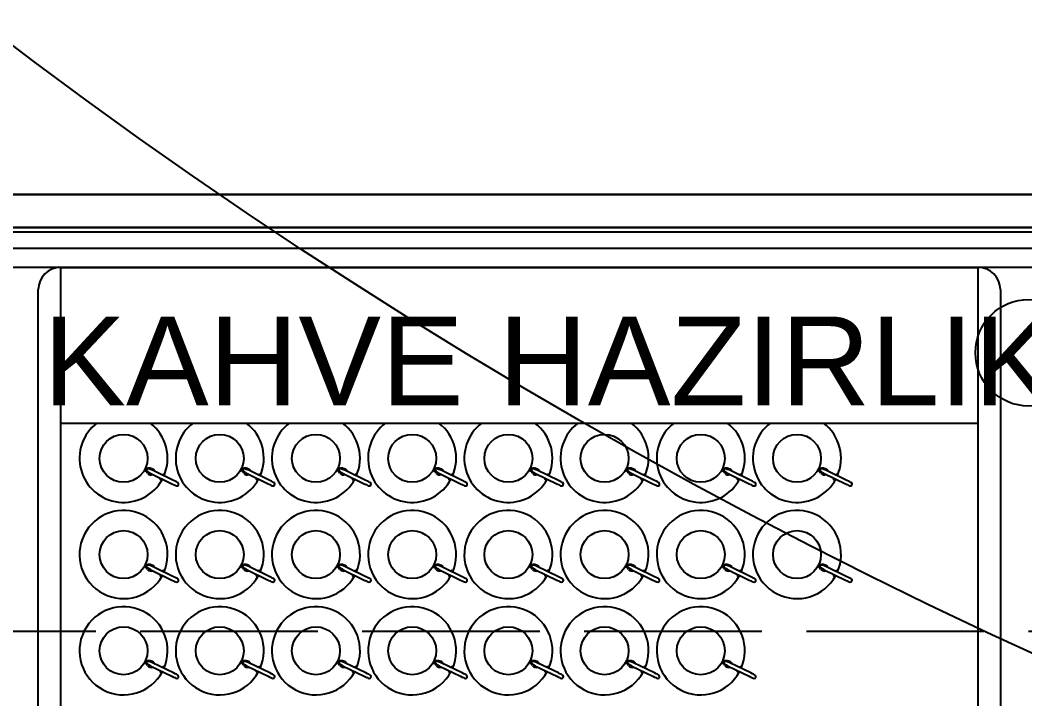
# Model space of a CAD drawing. Header units: millimetres. Extents: x 11848 to 21447, y 11375 to 20030.
# Drawn here: x 15838.6 to 15906.4, y 18329.4 to 18375.2 of the extents above; entities that cross this region are included whole.
import ezdxf

# ---------------------------------------------------------------- set-up
doc = ezdxf.new("R2010")
doc.units = ezdxf.units.MM
doc.linetypes.add('ACAD_ISO02W100', pattern=[15, 12, -3])
doc.layers.add('CZM DUVAR', color=32, linetype='Continuous', lineweight=30)
for name, color, linetype in [('CZM YAZI', 40, 'Continuous'), ('endustriyel', 251, 'Continuous'), ('YAZI', 4, 'Continuous')]:
    doc.layers.add(name, color=color, linetype=linetype)
doc.styles.get("Standard").update_dxf_attribs({"font": 'arial.ttf'})

# ---------------------------------------------------------------- blocks, each defined once
blk = doc.blocks.new('Pianta Macchina Da Caffè')
at = {"color": 5}
for p, q in [((-31, 0), (31, 0)), ((-31, 0), (-31, -10.522)), ((31, -10.473), (31, 0)), ((-32.5, -10), (-32.5, -1.5)), ((32.5, -1.5), (32.5, -10)), ((-32.5, -37.715), (-32.5, -10)), ((32.5, -10), (32.5, -37.715)), ((-31, -10.522), (31, -10.522)), ((-31, -10.522), (-31, -37.721)), ((31, -37.721), (31, -10.473)), ((-24.785, -13.71), (-24.934, -13.648)), ((-24.897, -13.93), (-23.472, -14.619)), ((-23.363, -14.394), (-24.783, -13.707)), ((-18.285, -13.71), (-18.434, -13.648)), ((-18.397, -13.93), (-16.972, -14.619)), ((-16.863, -14.394), (-18.283, -13.707)), ((-11.785, -13.71), (-11.934, -13.648)), ((-11.897, -13.93), (-10.472, -14.619)), ((-10.363, -14.394), (-11.783, -13.707)), ((-5.285, -13.71), (-5.434, -13.648)), ((-5.397, -13.93), (-3.972, -14.619)), ((-3.863, -14.394), (-5.283, -13.707)), ((1.215, -13.71), (1.066, -13.648)), ((1.103, -13.93), (2.528, -14.619)), ((2.637, -14.394), (1.217, -13.707)), ((7.715, -13.71), (7.566, -13.648)), ((7.603, -13.93), (9.028, -14.619)), ((9.137, -14.394), (7.717, -13.707)), ((14.215, -13.71), (14.066, -13.648)), ((14.103, -13.93), (15.528, -14.619)), ((15.637, -14.394), (14.217, -13.707)), ((20.715, -13.71), (20.566, -13.648)), ((20.603, -13.93), (22.028, -14.619)), ((22.137, -14.394), (20.717, -13.707)), ((-24.785, -20.21), (-24.934, -20.148)), ((-23.363, -20.894), (-24.783, -20.207)), ((-18.285, -20.21), (-18.434, -20.148)), ((-16.863, -20.894), (-18.283, -20.207)), ((-11.785, -20.21), (-11.934, -20.148)), ((-10.363, -20.894), (-11.783, -20.207)), ((-5.285, -20.21), (-5.434, -20.148)), ((-3.863, -20.894), (-5.283, -20.207)), ((1.215, -20.21), (1.066, -20.148)), ((2.637, -20.894), (1.217, -20.207)), ((7.715, -20.21), (7.566, -20.148)), ((9.137, -20.894), (7.717, -20.207)), ((14.215, -20.21), (14.066, -20.148)), ((15.637, -20.894), (14.217, -20.207)), ((20.715, -20.21), (20.566, -20.148)), ((22.137, -20.894), (20.717, -20.207)), ((-24.897, -20.43), (-23.472, -21.119)), ((-18.397, -20.43), (-16.972, -21.119)), ((-11.897, -20.43), (-10.472, -21.119)), ((-5.397, -20.43), (-3.972, -21.119)), ((1.103, -20.43), (2.528, -21.119)), ((7.603, -20.43), (9.028, -21.119)), ((14.103, -20.43), (15.528, -21.119)), ((20.603, -20.43), (22.028, -21.119)), ((-24.785, -26.71), (-24.934, -26.648)), ((-24.897, -26.93), (-23.472, -27.619)), ((-23.363, -27.394), (-24.783, -26.707)), ((-18.285, -26.71), (-18.434, -26.648)), ((-18.397, -26.93), (-16.972, -27.619)), ((-16.863, -27.394), (-18.283, -26.707)), ((-11.785, -26.71), (-11.934, -26.648)), ((-11.897, -26.93), (-10.472, -27.619)), ((-10.363, -27.394), (-11.783, -26.707)), ((-5.285, -26.71), (-5.434, -26.648)), ((-5.397, -26.93), (-3.972, -27.619)), ((-3.863, -27.394), (-5.283, -26.707)), ((1.215, -26.71), (1.066, -26.648)), ((1.103, -26.93), (2.528, -27.619)), ((2.637, -27.394), (1.217, -26.707)), ((7.715, -26.71), (7.566, -26.648)), ((7.603, -26.93), (9.028, -27.619)), ((9.137, -27.394), (7.717, -26.707)), ((14.215, -26.71), (14.066, -26.648)), ((14.103, -26.93), (15.528, -27.619)), ((15.637, -27.394), (14.217, -26.707))]:
    blk.add_line(p, q, dxfattribs=at)
at = {"color": 5, "flags": 128}
for points in [[(-25.119, -13.899), (-25.204, -13.786), (-25.224, -13.722), (-25.225, -13.683), (-25.219, -13.658), (-25.209, -13.633), (-25.191, -13.608), (-25.167, -13.586), (-25.129, -13.565), (-25.067, -13.548), (-24.963, -13.548), (-24.95, -13.55)], [(-24.95, -13.55), (-24.784, -13.608), (-24.696, -13.685), (-24.655, -13.762), (-24.654, -13.77)], [(-18.619, -13.899), (-18.704, -13.786), (-18.724, -13.722), (-18.725, -13.683), (-18.719, -13.658), (-18.709, -13.633), (-18.691, -13.608), (-18.667, -13.586), (-18.629, -13.565), (-18.567, -13.548), (-18.463, -13.548), (-18.45, -13.55)], [(-18.45, -13.55), (-18.284, -13.608), (-18.196, -13.685), (-18.155, -13.762), (-18.154, -13.77)], [(-12.119, -13.899), (-12.204, -13.786), (-12.224, -13.722), (-12.225, -13.683), (-12.219, -13.658), (-12.209, -13.633), (-12.191, -13.608), (-12.167, -13.586), (-12.129, -13.565), (-12.067, -13.548), (-11.963, -13.548), (-11.95, -13.55)], [(-11.95, -13.55), (-11.784, -13.608), (-11.696, -13.685), (-11.655, -13.762), (-11.654, -13.77)], [(-5.619, -13.899), (-5.704, -13.786), (-5.724, -13.722), (-5.725, -13.683), (-5.719, -13.658), (-5.709, -13.633), (-5.691, -13.608), (-5.667, -13.586), (-5.629, -13.565), (-5.567, -13.548), (-5.463, -13.548), (-5.45, -13.55)], [(-5.45, -13.55), (-5.284, -13.608), (-5.196, -13.685), (-5.155, -13.762), (-5.154, -13.77)], [(0.881, -13.899), (0.796, -13.786), (0.776, -13.722), (0.775, -13.683), (0.781, -13.658), (0.791, -13.633), (0.809, -13.608), (0.833, -13.586), (0.871, -13.565), (0.933, -13.548), (1.037, -13.548), (1.05, -13.55)], [(1.05, -13.55), (1.216, -13.608), (1.304, -13.685), (1.345, -13.762), (1.346, -13.77)], [(7.381, -13.899), (7.296, -13.786), (7.276, -13.722), (7.275, -13.683), (7.281, -13.658), (7.291, -13.633), (7.309, -13.608), (7.333, -13.586), (7.371, -13.565), (7.433, -13.548), (7.537, -13.548), (7.55, -13.55)], [(7.55, -13.55), (7.716, -13.608), (7.804, -13.685), (7.845, -13.762), (7.846, -13.77)], [(13.881, -13.899), (13.796, -13.786), (13.776, -13.722), (13.775, -13.683), (13.781, -13.658), (13.791, -13.633), (13.809, -13.608), (13.833, -13.586), (13.871, -13.565), (13.933, -13.548), (14.037, -13.548), (14.05, -13.55)], [(14.05, -13.55), (14.216, -13.608), (14.304, -13.685), (14.345, -13.762), (14.346, -13.77)], [(20.381, -13.899), (20.296, -13.786), (20.276, -13.722), (20.275, -13.683), (20.281, -13.658), (20.291, -13.633), (20.309, -13.608), (20.333, -13.586), (20.371, -13.565), (20.433, -13.548), (20.537, -13.548), (20.55, -13.55)], [(20.55, -13.55), (20.716, -13.608), (20.804, -13.685), (20.845, -13.762), (20.846, -13.77)], [(-24.934, -13.648), (-24.949, -13.644), (-25.059, -13.619), (-25.121, -13.616), (-25.156, -13.622), (-25.177, -13.632), (-25.185, -13.638), (-25.19, -13.645), (-25.194, -13.653), (-25.195, -13.66), (-25.195, -13.676), (-25.185, -13.704), (-25.15, -13.753), (-25.109, -13.792), (-25.032, -13.851)], [(-25.032, -13.851), (-25.031, -13.851), (-25.031, -13.85)], [(-25.031, -13.85), (-24.927, -13.915), (-24.895, -13.927)], [(-24.934, -13.648), (-24.934, -13.648), (-24.934, -13.648)], [(-24.249, -14.305), (-24.247, -14.284), (-24.238, -14.248)], [(-24.129, -14.023), (-24.102, -13.99), (-24.092, -13.979)], [(-24.092, -13.979), (-24.066, -13.961), (-24.039, -13.968), (-24.035, -14.004), (-24.04, -14.042)], [(-24.043, -14.031), (-24.043, -14.032)], [(-23.999, -14.084), (-24.013, -14.078), (-24.037, -14.051), (-24.04, -14.042)], [(-18.434, -13.648), (-18.449, -13.644), (-18.559, -13.619), (-18.621, -13.616), (-18.656, -13.622), (-18.677, -13.632), (-18.685, -13.638), (-18.69, -13.645), (-18.694, -13.653), (-18.695, -13.66), (-18.695, -13.676), (-18.685, -13.704), (-18.65, -13.753), (-18.609, -13.792), (-18.532, -13.851)], [(-18.532, -13.851), (-18.531, -13.851), (-18.531, -13.85)], [(-18.531, -13.85), (-18.427, -13.915), (-18.395, -13.927)], [(-18.434, -13.648), (-18.434, -13.648), (-18.434, -13.648)], [(-17.749, -14.305), (-17.747, -14.284), (-17.738, -14.248)], [(-17.629, -14.023), (-17.602, -13.99), (-17.592, -13.979)], [(-17.592, -13.979), (-17.566, -13.961), (-17.539, -13.968), (-17.535, -14.004), (-17.54, -14.042)], [(-17.543, -14.031), (-17.543, -14.032)], [(-17.499, -14.084), (-17.513, -14.078), (-17.537, -14.051), (-17.54, -14.042)], [(-11.934, -13.648), (-11.949, -13.644), (-12.059, -13.619), (-12.121, -13.616), (-12.156, -13.622), (-12.177, -13.632), (-12.185, -13.638), (-12.19, -13.645), (-12.194, -13.653), (-12.195, -13.66), (-12.195, -13.676), (-12.185, -13.704), (-12.15, -13.753), (-12.109, -13.792), (-12.032, -13.851)], [(-12.032, -13.851), (-12.031, -13.851), (-12.031, -13.85)], [(-12.031, -13.85), (-11.927, -13.915), (-11.895, -13.927)], [(-11.934, -13.648), (-11.934, -13.648), (-11.934, -13.648)], [(-11.249, -14.305), (-11.247, -14.284), (-11.238, -14.248)], [(-11.129, -14.023), (-11.102, -13.99), (-11.092, -13.979)], [(-11.092, -13.979), (-11.066, -13.961), (-11.039, -13.968), (-11.035, -14.004), (-11.04, -14.042)], [(-11.043, -14.031), (-11.043, -14.032)], [(-10.999, -14.084), (-11.013, -14.078), (-11.037, -14.051), (-11.04, -14.042)], [(-5.434, -13.648), (-5.449, -13.644), (-5.559, -13.619), (-5.621, -13.616), (-5.656, -13.622), (-5.677, -13.632), (-5.685, -13.638), (-5.69, -13.645), (-5.694, -13.653), (-5.695, -13.66), (-5.695, -13.676), (-5.685, -13.704), (-5.65, -13.753), (-5.609, -13.792), (-5.532, -13.851)], [(-5.532, -13.851), (-5.531, -13.851), (-5.531, -13.85)], [(-5.531, -13.85), (-5.427, -13.915), (-5.395, -13.927)], [(-5.434, -13.648), (-5.434, -13.648), (-5.434, -13.648)], [(-4.749, -14.305), (-4.747, -14.284), (-4.738, -14.248)], [(-4.629, -14.023), (-4.602, -13.99), (-4.592, -13.979)], [(-4.592, -13.979), (-4.566, -13.961), (-4.539, -13.968), (-4.535, -14.004), (-4.54, -14.042)], [(-4.543, -14.031), (-4.543, -14.032)], [(-4.499, -14.084), (-4.513, -14.078), (-4.537, -14.051), (-4.54, -14.042)], [(1.066, -13.648), (1.051, -13.644), (0.941, -13.619), (0.879, -13.616), (0.844, -13.622), (0.823, -13.632), (0.815, -13.638), (0.81, -13.645), (0.806, -13.653), (0.805, -13.66), (0.805, -13.676), (0.815, -13.704), (0.85, -13.753), (0.891, -13.792), (0.968, -13.851)], [(0.968, -13.851), (0.969, -13.851), (0.969, -13.85)], [(0.969, -13.85), (1.073, -13.915), (1.105, -13.927)], [(1.066, -13.648), (1.066, -13.648), (1.066, -13.648)], [(1.751, -14.305), (1.753, -14.284), (1.762, -14.248)], [(1.871, -14.023), (1.898, -13.99), (1.908, -13.979)], [(1.908, -13.979), (1.934, -13.961), (1.961, -13.968), (1.965, -14.004), (1.96, -14.042)], [(1.957, -14.031), (1.957, -14.032)], [(2.001, -14.084), (1.987, -14.078), (1.963, -14.051), (1.96, -14.042)], [(7.566, -13.648), (7.551, -13.644), (7.441, -13.619), (7.379, -13.616), (7.344, -13.622), (7.323, -13.632), (7.315, -13.638), (7.31, -13.645), (7.306, -13.653), (7.305, -13.66), (7.305, -13.676), (7.315, -13.704), (7.35, -13.753), (7.391, -13.792), (7.468, -13.851)], [(7.468, -13.851), (7.469, -13.851), (7.469, -13.85)], [(7.469, -13.85), (7.573, -13.915), (7.605, -13.927)], [(7.566, -13.648), (7.566, -13.648), (7.566, -13.648)], [(8.251, -14.305), (8.253, -14.284), (8.262, -14.248)], [(8.371, -14.023), (8.398, -13.99), (8.408, -13.979)], [(8.408, -13.979), (8.434, -13.961), (8.461, -13.968), (8.465, -14.004), (8.46, -14.042)], [(8.457, -14.031), (8.457, -14.032)], [(8.501, -14.084), (8.487, -14.078), (8.463, -14.051), (8.46, -14.042)], [(14.066, -13.648), (14.051, -13.644), (13.941, -13.619), (13.879, -13.616), (13.844, -13.622), (13.823, -13.632), (13.815, -13.638), (13.81, -13.645), (13.806, -13.653), (13.805, -13.66), (13.805, -13.676), (13.815, -13.704), (13.85, -13.753), (13.891, -13.792), (13.968, -13.851)], [(13.968, -13.851), (13.969, -13.851), (13.969, -13.85)], [(13.969, -13.85), (14.073, -13.915), (14.105, -13.927)], [(14.066, -13.648), (14.066, -13.648), (14.066, -13.648)], [(14.751, -14.305), (14.753, -14.284), (14.762, -14.248)], [(14.871, -14.023), (14.898, -13.99), (14.908, -13.979)], [(14.908, -13.979), (14.934, -13.961), (14.961, -13.968), (14.965, -14.004), (14.96, -14.042)], [(14.957, -14.031), (14.957, -14.032)], [(15.001, -14.084), (14.987, -14.078), (14.963, -14.051), (14.96, -14.042)], [(20.566, -13.648), (20.551, -13.644), (20.441, -13.619), (20.379, -13.616), (20.344, -13.622), (20.323, -13.632), (20.315, -13.638), (20.31, -13.645), (20.306, -13.653), (20.305, -13.66), (20.305, -13.676), (20.315, -13.704), (20.35, -13.753), (20.391, -13.792), (20.468, -13.851)], [(20.468, -13.851), (20.469, -13.851), (20.469, -13.85)], [(20.469, -13.85), (20.573, -13.915), (20.605, -13.927)], [(20.566, -13.648), (20.566, -13.648), (20.566, -13.648)], [(21.251, -14.305), (21.253, -14.284), (21.262, -14.248)], [(21.371, -14.023), (21.398, -13.99), (21.408, -13.979)], [(21.408, -13.979), (21.434, -13.961), (21.461, -13.968), (21.465, -14.004), (21.46, -14.042)], [(21.457, -14.031), (21.457, -14.032)], [(21.501, -14.084), (21.487, -14.078), (21.463, -14.051), (21.46, -14.042)], [(-24.168, -14.307), (-24.193, -14.334), (-24.221, -14.352), (-24.241, -14.349), (-24.25, -14.319), (-24.249, -14.305)], [(-24.179, -14.311), (-24.179, -14.311)], [(-24.168, -14.307), (-24.153, -14.303), (-24.115, -14.308), (-24.11, -14.312)], [(-23.472, -14.619), (-23.358, -14.674), (-23.281, -14.711), (-23.208, -14.747)], [(-23.099, -14.522), (-23.172, -14.486), (-23.251, -14.448), (-23.363, -14.394)], [(-17.668, -14.307), (-17.693, -14.334), (-17.721, -14.352), (-17.741, -14.349), (-17.75, -14.319), (-17.749, -14.305)], [(-17.679, -14.311), (-17.679, -14.311)], [(-17.668, -14.307), (-17.653, -14.303), (-17.615, -14.308), (-17.61, -14.312)], [(-16.972, -14.619), (-16.858, -14.674), (-16.781, -14.711), (-16.708, -14.747)], [(-16.599, -14.522), (-16.672, -14.486), (-16.751, -14.448), (-16.863, -14.394)], [(-11.168, -14.307), (-11.193, -14.334), (-11.221, -14.352), (-11.241, -14.349), (-11.25, -14.319), (-11.249, -14.305)], [(-11.179, -14.311), (-11.179, -14.311)], [(-11.168, -14.307), (-11.153, -14.303), (-11.115, -14.308), (-11.11, -14.312)], [(-10.472, -14.619), (-10.358, -14.674), (-10.281, -14.711), (-10.208, -14.747)], [(-10.099, -14.522), (-10.172, -14.486), (-10.251, -14.448), (-10.363, -14.394)], [(-4.668, -14.307), (-4.693, -14.334), (-4.721, -14.352), (-4.741, -14.349), (-4.75, -14.319), (-4.749, -14.305)], [(-4.679, -14.311), (-4.679, -14.311)], [(-4.668, -14.307), (-4.653, -14.303), (-4.615, -14.308), (-4.61, -14.312)], [(-3.972, -14.619), (-3.858, -14.674), (-3.781, -14.711), (-3.708, -14.747)], [(-3.599, -14.522), (-3.672, -14.486), (-3.751, -14.448), (-3.863, -14.394)], [(1.832, -14.307), (1.807, -14.334), (1.779, -14.352), (1.759, -14.349), (1.75, -14.319), (1.751, -14.305)], [(1.821, -14.311), (1.821, -14.311)], [(1.832, -14.307), (1.847, -14.303), (1.885, -14.308), (1.89, -14.312)], [(2.528, -14.619), (2.642, -14.674), (2.719, -14.711), (2.792, -14.747)], [(2.901, -14.522), (2.828, -14.486), (2.749, -14.448), (2.637, -14.394)], [(8.332, -14.307), (8.307, -14.334), (8.279, -14.352), (8.259, -14.349), (8.25, -14.319), (8.251, -14.305)], [(8.321, -14.311), (8.321, -14.311)], [(8.332, -14.307), (8.347, -14.303), (8.385, -14.308), (8.39, -14.312)], [(9.028, -14.619), (9.142, -14.674), (9.219, -14.711), (9.292, -14.747)], [(9.401, -14.522), (9.328, -14.486), (9.249, -14.448), (9.137, -14.394)], [(14.832, -14.307), (14.807, -14.334), (14.779, -14.352), (14.759, -14.349), (14.75, -14.319), (14.751, -14.305)], [(14.821, -14.311), (14.821, -14.311)], [(14.832, -14.307), (14.847, -14.303), (14.885, -14.308), (14.89, -14.312)], [(15.528, -14.619), (15.642, -14.674), (15.719, -14.711), (15.792, -14.747)], [(15.901, -14.522), (15.828, -14.486), (15.749, -14.448), (15.637, -14.394)], [(21.332, -14.307), (21.307, -14.334), (21.279, -14.352), (21.259, -14.349), (21.25, -14.319), (21.251, -14.305)], [(21.321, -14.311), (21.321, -14.311)], [(21.332, -14.307), (21.347, -14.303), (21.385, -14.308), (21.39, -14.312)], [(22.028, -14.619), (22.142, -14.674), (22.219, -14.711), (22.292, -14.747)], [(22.401, -14.522), (22.328, -14.486), (22.249, -14.448), (22.137, -14.394)], [(-25.119, -20.399), (-25.204, -20.286), (-25.224, -20.222), (-25.225, -20.183), (-25.219, -20.158), (-25.209, -20.133), (-25.191, -20.108), (-25.167, -20.086), (-25.129, -20.065), (-25.067, -20.048), (-24.963, -20.048), (-24.95, -20.05)], [(-24.934, -20.148), (-24.949, -20.144), (-25.059, -20.119), (-25.121, -20.116), (-25.156, -20.122), (-25.177, -20.132), (-25.185, -20.138), (-25.19, -20.145), (-25.194, -20.153), (-25.195, -20.16), (-25.195, -20.176), (-25.185, -20.204), (-25.15, -20.253), (-25.109, -20.292), (-25.032, -20.351)], [(-25.032, -20.351), (-25.031, -20.351), (-25.031, -20.35)], [(-25.031, -20.35), (-24.927, -20.415), (-24.895, -20.427)], [(-24.95, -20.05), (-24.784, -20.108), (-24.696, -20.185), (-24.655, -20.262), (-24.654, -20.27)], [(-24.934, -20.148), (-24.934, -20.148), (-24.934, -20.148)], [(-18.619, -20.399), (-18.704, -20.286), (-18.724, -20.222), (-18.725, -20.183), (-18.719, -20.158), (-18.709, -20.133), (-18.691, -20.108), (-18.667, -20.086), (-18.629, -20.065), (-18.567, -20.048), (-18.463, -20.048), (-18.45, -20.05)], [(-18.434, -20.148), (-18.449, -20.144), (-18.559, -20.119), (-18.621, -20.116), (-18.656, -20.122), (-18.677, -20.132), (-18.685, -20.138), (-18.69, -20.145), (-18.694, -20.153), (-18.695, -20.16), (-18.695, -20.176), (-18.685, -20.204), (-18.65, -20.253), (-18.609, -20.292), (-18.532, -20.351)], [(-18.532, -20.351), (-18.531, -20.351), (-18.531, -20.35)], [(-18.531, -20.35), (-18.427, -20.415), (-18.395, -20.427)], [(-18.45, -20.05), (-18.284, -20.108), (-18.196, -20.185), (-18.155, -20.262), (-18.154, -20.27)], [(-18.434, -20.148), (-18.434, -20.148), (-18.434, -20.148)], [(-12.119, -20.399), (-12.204, -20.286), (-12.224, -20.222), (-12.225, -20.183), (-12.219, -20.158), (-12.209, -20.133), (-12.191, -20.108), (-12.167, -20.086), (-12.129, -20.065), (-12.067, -20.048), (-11.963, -20.048), (-11.95, -20.05)], [(-11.934, -20.148), (-11.949, -20.144), (-12.059, -20.119), (-12.121, -20.116), (-12.156, -20.122), (-12.177, -20.132), (-12.185, -20.138), (-12.19, -20.145), (-12.194, -20.153), (-12.195, -20.16), (-12.195, -20.176), (-12.185, -20.204), (-12.15, -20.253), (-12.109, -20.292), (-12.032, -20.351)], [(-12.032, -20.351), (-12.031, -20.351), (-12.031, -20.35)], [(-12.031, -20.35), (-11.927, -20.415), (-11.895, -20.427)], [(-11.95, -20.05), (-11.784, -20.108), (-11.696, -20.185), (-11.655, -20.262), (-11.654, -20.27)], [(-11.934, -20.148), (-11.934, -20.148), (-11.934, -20.148)], [(-5.619, -20.399), (-5.704, -20.286), (-5.724, -20.222), (-5.725, -20.183), (-5.719, -20.158), (-5.709, -20.133), (-5.691, -20.108), (-5.667, -20.086), (-5.629, -20.065), (-5.567, -20.048), (-5.463, -20.048), (-5.45, -20.05)], [(-5.434, -20.148), (-5.449, -20.144), (-5.559, -20.119), (-5.621, -20.116), (-5.656, -20.122), (-5.677, -20.132), (-5.685, -20.138), (-5.69, -20.145), (-5.694, -20.153), (-5.695, -20.16), (-5.695, -20.176), (-5.685, -20.204), (-5.65, -20.253), (-5.609, -20.292), (-5.532, -20.351)], [(-5.532, -20.351), (-5.531, -20.351), (-5.531, -20.35)], [(-5.531, -20.35), (-5.427, -20.415), (-5.395, -20.427)], [(-5.45, -20.05), (-5.284, -20.108), (-5.196, -20.185), (-5.155, -20.262), (-5.154, -20.27)], [(-5.434, -20.148), (-5.434, -20.148), (-5.434, -20.148)], [(0.881, -20.399), (0.796, -20.286), (0.776, -20.222), (0.775, -20.183), (0.781, -20.158), (0.791, -20.133), (0.809, -20.108), (0.833, -20.086), (0.871, -20.065), (0.933, -20.048), (1.037, -20.048), (1.05, -20.05)], [(1.066, -20.148), (1.051, -20.144), (0.941, -20.119), (0.879, -20.116), (0.844, -20.122), (0.823, -20.132), (0.815, -20.138), (0.81, -20.145), (0.806, -20.153), (0.805, -20.16), (0.805, -20.176), (0.815, -20.204), (0.85, -20.253), (0.891, -20.292), (0.968, -20.351)], [(0.968, -20.351), (0.969, -20.351), (0.969, -20.35)], [(0.969, -20.35), (1.073, -20.415), (1.105, -20.427)], [(1.05, -20.05), (1.216, -20.108), (1.304, -20.185), (1.345, -20.262), (1.346, -20.27)], [(1.066, -20.148), (1.066, -20.148), (1.066, -20.148)], [(7.381, -20.399), (7.296, -20.286), (7.276, -20.222), (7.275, -20.183), (7.281, -20.158), (7.291, -20.133), (7.309, -20.108), (7.333, -20.086), (7.371, -20.065), (7.433, -20.048), (7.537, -20.048), (7.55, -20.05)], [(7.566, -20.148), (7.551, -20.144), (7.441, -20.119), (7.379, -20.116), (7.344, -20.122), (7.323, -20.132), (7.315, -20.138), (7.31, -20.145), (7.306, -20.153), (7.305, -20.16), (7.305, -20.176), (7.315, -20.204), (7.35, -20.253), (7.391, -20.292), (7.468, -20.351)], [(7.468, -20.351), (7.469, -20.351), (7.469, -20.35)], [(7.469, -20.35), (7.573, -20.415), (7.605, -20.427)], [(7.55, -20.05), (7.716, -20.108), (7.804, -20.185), (7.845, -20.262), (7.846, -20.27)], [(7.566, -20.148), (7.566, -20.148), (7.566, -20.148)], [(13.881, -20.399), (13.796, -20.286), (13.776, -20.222), (13.775, -20.183), (13.781, -20.158), (13.791, -20.133), (13.809, -20.108), (13.833, -20.086), (13.871, -20.065), (13.933, -20.048), (14.037, -20.048), (14.05, -20.05)], [(14.066, -20.148), (14.051, -20.144), (13.941, -20.119), (13.879, -20.116), (13.844, -20.122), (13.823, -20.132), (13.815, -20.138), (13.81, -20.145), (13.806, -20.153), (13.805, -20.16), (13.805, -20.176), (13.815, -20.204), (13.85, -20.253), (13.891, -20.292), (13.968, -20.351)], [(13.968, -20.351), (13.969, -20.351), (13.969, -20.35)], [(13.969, -20.35), (14.073, -20.415), (14.105, -20.427)], [(14.05, -20.05), (14.216, -20.108), (14.304, -20.185), (14.345, -20.262), (14.346, -20.27)], [(14.066, -20.148), (14.066, -20.148), (14.066, -20.148)], [(20.381, -20.399), (20.296, -20.286), (20.276, -20.222), (20.275, -20.183), (20.281, -20.158), (20.291, -20.133), (20.309, -20.108), (20.333, -20.086), (20.371, -20.065), (20.433, -20.048), (20.537, -20.048), (20.55, -20.05)], [(20.566, -20.148), (20.551, -20.144), (20.441, -20.119), (20.379, -20.116), (20.344, -20.122), (20.323, -20.132), (20.315, -20.138), (20.31, -20.145), (20.306, -20.153), (20.305, -20.16), (20.305, -20.176), (20.315, -20.204), (20.35, -20.253), (20.391, -20.292), (20.468, -20.351)], [(20.468, -20.351), (20.469, -20.351), (20.469, -20.35)], [(20.469, -20.35), (20.573, -20.415), (20.605, -20.427)], [(20.55, -20.05), (20.716, -20.108), (20.804, -20.185), (20.845, -20.262), (20.846, -20.27)], [(20.566, -20.148), (20.566, -20.148), (20.566, -20.148)], [(-24.168, -20.807), (-24.193, -20.834), (-24.221, -20.852), (-24.241, -20.849), (-24.25, -20.819), (-24.249, -20.805)], [(-24.249, -20.805), (-24.247, -20.784), (-24.238, -20.748)], [(-24.179, -20.811), (-24.179, -20.811)], [(-24.168, -20.807), (-24.153, -20.803), (-24.115, -20.808), (-24.11, -20.812)], [(-24.129, -20.523), (-24.102, -20.49), (-24.092, -20.479)], [(-24.092, -20.479), (-24.066, -20.461), (-24.039, -20.468), (-24.035, -20.504), (-24.04, -20.542)], [(-24.043, -20.531), (-24.043, -20.532)], [(-23.999, -20.584), (-24.013, -20.578), (-24.037, -20.551), (-24.04, -20.542)], [(-23.099, -21.022), (-23.172, -20.986), (-23.251, -20.948), (-23.363, -20.894)], [(-17.668, -20.807), (-17.693, -20.834), (-17.721, -20.852), (-17.741, -20.849), (-17.75, -20.819), (-17.749, -20.805)], [(-17.749, -20.805), (-17.747, -20.784), (-17.738, -20.748)], [(-17.679, -20.811), (-17.679, -20.811)], [(-17.668, -20.807), (-17.653, -20.803), (-17.615, -20.808), (-17.61, -20.812)], [(-17.629, -20.523), (-17.602, -20.49), (-17.592, -20.479)], [(-17.592, -20.479), (-17.566, -20.461), (-17.539, -20.468), (-17.535, -20.504), (-17.54, -20.542)], [(-17.543, -20.531), (-17.543, -20.532)], [(-17.499, -20.584), (-17.513, -20.578), (-17.537, -20.551), (-17.54, -20.542)], [(-16.599, -21.022), (-16.672, -20.986), (-16.751, -20.948), (-16.863, -20.894)], [(-11.168, -20.807), (-11.193, -20.834), (-11.221, -20.852), (-11.241, -20.849), (-11.25, -20.819), (-11.249, -20.805)], [(-11.249, -20.805), (-11.247, -20.784), (-11.238, -20.748)], [(-11.179, -20.811), (-11.179, -20.811)], [(-11.168, -20.807), (-11.153, -20.803), (-11.115, -20.808), (-11.11, -20.812)], [(-11.129, -20.523), (-11.102, -20.49), (-11.092, -20.479)], [(-11.092, -20.479), (-11.066, -20.461), (-11.039, -20.468), (-11.035, -20.504), (-11.04, -20.542)], [(-11.043, -20.531), (-11.043, -20.532)], [(-10.999, -20.584), (-11.013, -20.578), (-11.037, -20.551), (-11.04, -20.542)], [(-10.099, -21.022), (-10.172, -20.986), (-10.251, -20.948), (-10.363, -20.894)], [(-4.668, -20.807), (-4.693, -20.834), (-4.721, -20.852), (-4.741, -20.849), (-4.75, -20.819), (-4.749, -20.805)], [(-4.749, -20.805), (-4.747, -20.784), (-4.738, -20.748)], [(-4.679, -20.811), (-4.679, -20.811)], [(-4.668, -20.807), (-4.653, -20.803), (-4.615, -20.808), (-4.61, -20.812)], [(-4.629, -20.523), (-4.602, -20.49), (-4.592, -20.479)], [(-4.592, -20.479), (-4.566, -20.461), (-4.539, -20.468), (-4.535, -20.504), (-4.54, -20.542)], [(-4.543, -20.531), (-4.543, -20.532)], [(-4.499, -20.584), (-4.513, -20.578), (-4.537, -20.551), (-4.54, -20.542)], [(-3.599, -21.022), (-3.672, -20.986), (-3.751, -20.948), (-3.863, -20.894)], [(1.832, -20.807), (1.807, -20.834), (1.779, -20.852), (1.759, -20.849), (1.75, -20.819), (1.751, -20.805)], [(1.751, -20.805), (1.753, -20.784), (1.762, -20.748)], [(1.821, -20.811), (1.821, -20.811)], [(1.832, -20.807), (1.847, -20.803), (1.885, -20.808), (1.89, -20.812)], [(1.871, -20.523), (1.898, -20.49), (1.908, -20.479)], [(1.908, -20.479), (1.934, -20.461), (1.961, -20.468), (1.965, -20.504), (1.96, -20.542)], [(1.957, -20.531), (1.957, -20.532)], [(2.001, -20.584), (1.987, -20.578), (1.963, -20.551), (1.96, -20.542)], [(2.901, -21.022), (2.828, -20.986), (2.749, -20.948), (2.637, -20.894)], [(8.332, -20.807), (8.307, -20.834), (8.279, -20.852), (8.259, -20.849), (8.25, -20.819), (8.251, -20.805)], [(8.251, -20.805), (8.253, -20.784), (8.262, -20.748)], [(8.321, -20.811), (8.321, -20.811)], [(8.332, -20.807), (8.347, -20.803), (8.385, -20.808), (8.39, -20.812)], [(8.371, -20.523), (8.398, -20.49), (8.408, -20.479)], [(8.408, -20.479), (8.434, -20.461), (8.461, -20.468), (8.465, -20.504), (8.46, -20.542)], [(8.457, -20.531), (8.457, -20.532)], [(8.501, -20.584), (8.487, -20.578), (8.463, -20.551), (8.46, -20.542)], [(9.401, -21.022), (9.328, -20.986), (9.249, -20.948), (9.137, -20.894)], [(14.832, -20.807), (14.807, -20.834), (14.779, -20.852), (14.759, -20.849), (14.75, -20.819), (14.751, -20.805)], [(14.751, -20.805), (14.753, -20.784), (14.762, -20.748)], [(14.821, -20.811), (14.821, -20.811)], [(14.832, -20.807), (14.847, -20.803), (14.885, -20.808), (14.89, -20.812)], [(14.871, -20.523), (14.898, -20.49), (14.908, -20.479)], [(14.908, -20.479), (14.934, -20.461), (14.961, -20.468), (14.965, -20.504), (14.96, -20.542)], [(14.957, -20.531), (14.957, -20.532)], [(15.001, -20.584), (14.987, -20.578), (14.963, -20.551), (14.96, -20.542)], [(15.901, -21.022), (15.828, -20.986), (15.749, -20.948), (15.637, -20.894)], [(21.332, -20.807), (21.307, -20.834), (21.279, -20.852), (21.259, -20.849), (21.25, -20.819), (21.251, -20.805)], [(21.251, -20.805), (21.253, -20.784), (21.262, -20.748)], [(21.321, -20.811), (21.321, -20.811)], [(21.332, -20.807), (21.347, -20.803), (21.385, -20.808), (21.39, -20.812)], [(21.371, -20.523), (21.398, -20.49), (21.408, -20.479)], [(21.408, -20.479), (21.434, -20.461), (21.461, -20.468), (21.465, -20.504), (21.46, -20.542)], [(21.457, -20.531), (21.457, -20.532)], [(21.501, -20.584), (21.487, -20.578), (21.463, -20.551), (21.46, -20.542)], [(22.401, -21.022), (22.328, -20.986), (22.249, -20.948), (22.137, -20.894)], [(-23.472, -21.119), (-23.358, -21.174), (-23.281, -21.211), (-23.208, -21.247)], [(-16.972, -21.119), (-16.858, -21.174), (-16.781, -21.211), (-16.708, -21.247)], [(-10.472, -21.119), (-10.358, -21.174), (-10.281, -21.211), (-10.208, -21.247)], [(-3.972, -21.119), (-3.858, -21.174), (-3.781, -21.211), (-3.708, -21.247)], [(2.528, -21.119), (2.642, -21.174), (2.719, -21.211), (2.792, -21.247)], [(9.028, -21.119), (9.142, -21.174), (9.219, -21.211), (9.292, -21.247)], [(15.528, -21.119), (15.642, -21.174), (15.719, -21.211), (15.792, -21.247)], [(22.028, -21.119), (22.142, -21.174), (22.219, -21.211), (22.292, -21.247)], [(-25.119, -26.899), (-25.204, -26.786), (-25.224, -26.722), (-25.225, -26.683), (-25.219, -26.658), (-25.209, -26.633), (-25.191, -26.608), (-25.167, -26.586), (-25.129, -26.565), (-25.067, -26.548), (-24.963, -26.548), (-24.95, -26.55)], [(-24.934, -26.648), (-24.949, -26.644), (-25.059, -26.619), (-25.121, -26.616), (-25.156, -26.622), (-25.177, -26.632), (-25.185, -26.638), (-25.19, -26.645), (-25.194, -26.653), (-25.195, -26.66), (-25.195, -26.676), (-25.185, -26.704), (-25.15, -26.753), (-25.109, -26.792), (-25.032, -26.851)], [(-25.032, -26.851), (-25.031, -26.851), (-25.031, -26.85)], [(-25.031, -26.85), (-24.927, -26.915), (-24.895, -26.927)], [(-24.95, -26.55), (-24.784, -26.608), (-24.696, -26.685), (-24.655, -26.762), (-24.654, -26.77)], [(-24.934, -26.648), (-24.934, -26.648), (-24.934, -26.648)], [(-24.129, -27.023), (-24.102, -26.99), (-24.092, -26.979)], [(-24.092, -26.979), (-24.066, -26.961), (-24.039, -26.968), (-24.035, -27.004), (-24.04, -27.042)], [(-24.043, -27.031), (-24.043, -27.032)], [(-23.999, -27.084), (-24.013, -27.078), (-24.037, -27.051), (-24.04, -27.042)], [(-18.619, -26.899), (-18.704, -26.786), (-18.724, -26.722), (-18.725, -26.683), (-18.719, -26.658), (-18.709, -26.633), (-18.691, -26.608), (-18.667, -26.586), (-18.629, -26.565), (-18.567, -26.548), (-18.463, -26.548), (-18.45, -26.55)], [(-18.434, -26.648), (-18.449, -26.644), (-18.559, -26.619), (-18.621, -26.616), (-18.656, -26.622), (-18.677, -26.632), (-18.685, -26.638), (-18.69, -26.645), (-18.694, -26.653), (-18.695, -26.66), (-18.695, -26.676), (-18.685, -26.704), (-18.65, -26.753), (-18.609, -26.792), (-18.532, -26.851)], [(-18.532, -26.851), (-18.531, -26.851), (-18.531, -26.85)], [(-18.531, -26.85), (-18.427, -26.915), (-18.395, -26.927)], [(-18.45, -26.55), (-18.284, -26.608), (-18.196, -26.685), (-18.155, -26.762), (-18.154, -26.77)], [(-18.434, -26.648), (-18.434, -26.648), (-18.434, -26.648)], [(-17.629, -27.023), (-17.602, -26.99), (-17.592, -26.979)], [(-17.592, -26.979), (-17.566, -26.961), (-17.539, -26.968), (-17.535, -27.004), (-17.54, -27.042)], [(-17.543, -27.031), (-17.543, -27.032)], [(-17.499, -27.084), (-17.513, -27.078), (-17.537, -27.051), (-17.54, -27.042)], [(-12.119, -26.899), (-12.204, -26.786), (-12.224, -26.722), (-12.225, -26.683), (-12.219, -26.658), (-12.209, -26.633), (-12.191, -26.608), (-12.167, -26.586), (-12.129, -26.565), (-12.067, -26.548), (-11.963, -26.548), (-11.95, -26.55)], [(-11.934, -26.648), (-11.949, -26.644), (-12.059, -26.619), (-12.121, -26.616), (-12.156, -26.622), (-12.177, -26.632), (-12.185, -26.638), (-12.19, -26.645), (-12.194, -26.653), (-12.195, -26.66), (-12.195, -26.676), (-12.185, -26.704), (-12.15, -26.753), (-12.109, -26.792), (-12.032, -26.851)], [(-12.032, -26.851), (-12.031, -26.851), (-12.031, -26.85)], [(-12.031, -26.85), (-11.927, -26.915), (-11.895, -26.927)], [(-11.95, -26.55), (-11.784, -26.608), (-11.696, -26.685), (-11.655, -26.762), (-11.654, -26.77)], [(-11.934, -26.648), (-11.934, -26.648), (-11.934, -26.648)], [(-11.129, -27.023), (-11.102, -26.99), (-11.092, -26.979)], [(-11.092, -26.979), (-11.066, -26.961), (-11.039, -26.968), (-11.035, -27.004), (-11.04, -27.042)], [(-11.043, -27.031), (-11.043, -27.032)], [(-10.999, -27.084), (-11.013, -27.078), (-11.037, -27.051), (-11.04, -27.042)], [(-5.619, -26.899), (-5.704, -26.786), (-5.724, -26.722), (-5.725, -26.683), (-5.719, -26.658), (-5.709, -26.633), (-5.691, -26.608), (-5.667, -26.586), (-5.629, -26.565), (-5.567, -26.548), (-5.463, -26.548), (-5.45, -26.55)], [(-5.434, -26.648), (-5.449, -26.644), (-5.559, -26.619), (-5.621, -26.616), (-5.656, -26.622), (-5.677, -26.632), (-5.685, -26.638), (-5.69, -26.645), (-5.694, -26.653), (-5.695, -26.66), (-5.695, -26.676), (-5.685, -26.704), (-5.65, -26.753), (-5.609, -26.792), (-5.532, -26.851)], [(-5.532, -26.851), (-5.531, -26.851), (-5.531, -26.85)], [(-5.531, -26.85), (-5.427, -26.915), (-5.395, -26.927)], [(-5.45, -26.55), (-5.284, -26.608), (-5.196, -26.685), (-5.155, -26.762), (-5.154, -26.77)], [(-5.434, -26.648), (-5.434, -26.648), (-5.434, -26.648)], [(-4.629, -27.023), (-4.602, -26.99), (-4.592, -26.979)], [(-4.592, -26.979), (-4.566, -26.961), (-4.539, -26.968), (-4.535, -27.004), (-4.54, -27.042)], [(-4.543, -27.031), (-4.543, -27.032)], [(-4.499, -27.084), (-4.513, -27.078), (-4.537, -27.051), (-4.54, -27.042)], [(0.881, -26.899), (0.796, -26.786), (0.776, -26.722), (0.775, -26.683), (0.781, -26.658), (0.791, -26.633), (0.809, -26.608), (0.833, -26.586), (0.871, -26.565), (0.933, -26.548), (1.037, -26.548), (1.05, -26.55)], [(1.066, -26.648), (1.051, -26.644), (0.941, -26.619), (0.879, -26.616), (0.844, -26.622), (0.823, -26.632), (0.815, -26.638), (0.81, -26.645), (0.806, -26.653), (0.805, -26.66), (0.805, -26.676), (0.815, -26.704), (0.85, -26.753), (0.891, -26.792), (0.968, -26.851)], [(0.968, -26.851), (0.969, -26.851), (0.969, -26.85)], [(0.969, -26.85), (1.073, -26.915), (1.105, -26.927)], [(1.05, -26.55), (1.216, -26.608), (1.304, -26.685), (1.345, -26.762), (1.346, -26.77)], [(1.066, -26.648), (1.066, -26.648), (1.066, -26.648)], [(1.871, -27.023), (1.898, -26.99), (1.908, -26.979)], [(1.908, -26.979), (1.934, -26.961), (1.961, -26.968), (1.965, -27.004), (1.96, -27.042)], [(1.957, -27.031), (1.957, -27.032)], [(2.001, -27.084), (1.987, -27.078), (1.963, -27.051), (1.96, -27.042)], [(7.381, -26.899), (7.296, -26.786), (7.276, -26.722), (7.275, -26.683), (7.281, -26.658), (7.291, -26.633), (7.309, -26.608), (7.333, -26.586), (7.371, -26.565), (7.433, -26.548), (7.537, -26.548), (7.55, -26.55)], [(7.566, -26.648), (7.551, -26.644), (7.441, -26.619), (7.379, -26.616), (7.344, -26.622), (7.323, -26.632), (7.315, -26.638), (7.31, -26.645), (7.306, -26.653), (7.305, -26.66), (7.305, -26.676), (7.315, -26.704), (7.35, -26.753), (7.391, -26.792), (7.468, -26.851)], [(7.468, -26.851), (7.469, -26.851), (7.469, -26.85)], [(7.469, -26.85), (7.573, -26.915), (7.605, -26.927)], [(7.55, -26.55), (7.716, -26.608), (7.804, -26.685), (7.845, -26.762), (7.846, -26.77)], [(7.566, -26.648), (7.566, -26.648), (7.566, -26.648)], [(8.371, -27.023), (8.398, -26.99), (8.408, -26.979)], [(8.408, -26.979), (8.434, -26.961), (8.461, -26.968), (8.465, -27.004), (8.46, -27.042)], [(8.457, -27.031), (8.457, -27.032)], [(8.501, -27.084), (8.487, -27.078), (8.463, -27.051), (8.46, -27.042)], [(13.881, -26.899), (13.796, -26.786), (13.776, -26.722), (13.775, -26.683), (13.781, -26.658), (13.791, -26.633), (13.809, -26.608), (13.833, -26.586), (13.871, -26.565), (13.933, -26.548), (14.037, -26.548), (14.05, -26.55)], [(14.066, -26.648), (14.051, -26.644), (13.941, -26.619), (13.879, -26.616), (13.844, -26.622), (13.823, -26.632), (13.815, -26.638), (13.81, -26.645), (13.806, -26.653), (13.805, -26.66), (13.805, -26.676), (13.815, -26.704), (13.85, -26.753), (13.891, -26.792), (13.968, -26.851)], [(13.968, -26.851), (13.969, -26.851), (13.969, -26.85)], [(13.969, -26.85), (14.073, -26.915), (14.105, -26.927)], [(14.05, -26.55), (14.216, -26.608), (14.304, -26.685), (14.345, -26.762), (14.346, -26.77)], [(14.066, -26.648), (14.066, -26.648), (14.066, -26.648)], [(14.871, -27.023), (14.898, -26.99), (14.908, -26.979)], [(14.908, -26.979), (14.934, -26.961), (14.961, -26.968), (14.965, -27.004), (14.96, -27.042)], [(14.957, -27.031), (14.957, -27.032)], [(15.001, -27.084), (14.987, -27.078), (14.963, -27.051), (14.96, -27.042)], [(-24.168, -27.307), (-24.193, -27.334), (-24.221, -27.352), (-24.241, -27.349), (-24.25, -27.319), (-24.249, -27.305)], [(-24.249, -27.305), (-24.247, -27.284), (-24.238, -27.248)], [(-24.179, -27.311), (-24.179, -27.311)], [(-24.168, -27.307), (-24.153, -27.303), (-24.115, -27.308), (-24.11, -27.312)], [(-23.472, -27.619), (-23.358, -27.674), (-23.281, -27.711), (-23.208, -27.747)], [(-23.099, -27.522), (-23.172, -27.486), (-23.251, -27.448), (-23.363, -27.394)], [(-17.668, -27.307), (-17.693, -27.334), (-17.721, -27.352), (-17.741, -27.349), (-17.75, -27.319), (-17.749, -27.305)], [(-17.749, -27.305), (-17.747, -27.284), (-17.738, -27.248)], [(-17.679, -27.311), (-17.679, -27.311)], [(-17.668, -27.307), (-17.653, -27.303), (-17.615, -27.308), (-17.61, -27.312)], [(-16.972, -27.619), (-16.858, -27.674), (-16.781, -27.711), (-16.708, -27.747)], [(-16.599, -27.522), (-16.672, -27.486), (-16.751, -27.448), (-16.863, -27.394)], [(-11.168, -27.307), (-11.193, -27.334), (-11.221, -27.352), (-11.241, -27.349), (-11.25, -27.319), (-11.249, -27.305)], [(-11.249, -27.305), (-11.247, -27.284), (-11.238, -27.248)], [(-11.179, -27.311), (-11.179, -27.311)], [(-11.168, -27.307), (-11.153, -27.303), (-11.115, -27.308), (-11.11, -27.312)], [(-10.472, -27.619), (-10.358, -27.674), (-10.281, -27.711), (-10.208, -27.747)], [(-10.099, -27.522), (-10.172, -27.486), (-10.251, -27.448), (-10.363, -27.394)], [(-4.668, -27.307), (-4.693, -27.334), (-4.721, -27.352), (-4.741, -27.349), (-4.75, -27.319), (-4.749, -27.305)], [(-4.749, -27.305), (-4.747, -27.284), (-4.738, -27.248)], [(-4.679, -27.311), (-4.679, -27.311)], [(-4.668, -27.307), (-4.653, -27.303), (-4.615, -27.308), (-4.61, -27.312)], [(-3.972, -27.619), (-3.858, -27.674), (-3.781, -27.711), (-3.708, -27.747)], [(-3.599, -27.522), (-3.672, -27.486), (-3.751, -27.448), (-3.863, -27.394)], [(1.832, -27.307), (1.807, -27.334), (1.779, -27.352), (1.759, -27.349), (1.75, -27.319), (1.751, -27.305)], [(1.751, -27.305), (1.753, -27.284), (1.762, -27.248)], [(1.821, -27.311), (1.821, -27.311)], [(1.832, -27.307), (1.847, -27.303), (1.885, -27.308), (1.89, -27.312)], [(2.528, -27.619), (2.642, -27.674), (2.719, -27.711), (2.792, -27.747)], [(2.901, -27.522), (2.828, -27.486), (2.749, -27.448), (2.637, -27.394)], [(8.332, -27.307), (8.307, -27.334), (8.279, -27.352), (8.259, -27.349), (8.25, -27.319), (8.251, -27.305)], [(8.251, -27.305), (8.253, -27.284), (8.262, -27.248)], [(8.321, -27.311), (8.321, -27.311)], [(8.332, -27.307), (8.347, -27.303), (8.385, -27.308), (8.39, -27.312)], [(9.028, -27.619), (9.142, -27.674), (9.219, -27.711), (9.292, -27.747)], [(9.401, -27.522), (9.328, -27.486), (9.249, -27.448), (9.137, -27.394)], [(14.832, -27.307), (14.807, -27.334), (14.779, -27.352), (14.759, -27.349), (14.75, -27.319), (14.751, -27.305)], [(14.751, -27.305), (14.753, -27.284), (14.762, -27.248)], [(14.821, -27.311), (14.821, -27.311)], [(14.832, -27.307), (14.847, -27.303), (14.885, -27.308), (14.89, -27.312)], [(15.528, -27.619), (15.642, -27.674), (15.719, -27.711), (15.792, -27.747)], [(15.901, -27.522), (15.828, -27.486), (15.749, -27.448), (15.637, -27.394)]]:
    blk.add_lwpolyline(points, dxfattribs=at)
at = {"color": 5}
for centre in [(-26.738, -12.9), (-20.238, -12.9), (-13.738, -12.9), (-7.238, -12.9), (-0.738, -12.9), (5.762, -12.9), (12.262, -12.9), (18.762, -12.9), (-26.738, -19.4), (-20.238, -19.4), (-13.738, -19.4), (-7.238, -19.4), (-0.738, -19.4), (5.762, -19.4), (12.262, -19.4), (18.762, -19.4), (-26.738, -25.9), (-20.238, -25.9), (-13.738, -25.9), (-7.238, -25.9), (-0.738, -25.9), (5.762, -25.9), (12.262, -25.9)]:
    blk.add_circle(centre, 1.62, dxfattribs=at)
for centre, radius, start, end in [((-31, -1.5), 1.5, 90, 180), ((31, -1.5), 1.5, 0, 90), ((-26.74, -12.898), 2.978, 127.04509, 331.74462), ((-26.734, -12.895), 2.972, 336.04486, 52.98496), ((-20.24, -12.898), 2.978, 127.04509, 331.74462), ((-20.234, -12.895), 2.972, 336.04486, 52.98496), ((-13.74, -12.898), 2.978, 127.04509, 331.74462), ((-13.734, -12.895), 2.972, 336.04486, 52.98496), ((-7.24, -12.898), 2.978, 127.04509, 331.74462), ((-7.234, -12.895), 2.972, 336.04486, 52.98496), ((-0.74, -12.898), 2.978, 127.04509, 331.74462), ((-0.734, -12.895), 2.972, 336.04486, 52.98496), ((5.76, -12.898), 2.978, 127.04509, 331.74462), ((5.766, -12.895), 2.972, 336.04486, 52.98496), ((12.26, -12.898), 2.978, 127.04509, 331.74462), ((12.266, -12.895), 2.972, 336.04486, 52.98496), ((18.76, -12.898), 2.978, 127.04509, 331.74462), ((18.766, -12.895), 2.972, 336.04486, 52.98496), ((-24.87, -13.701), 0.318, 218.58967, 289.96676), ((-18.37, -13.701), 0.318, 218.58967, 289.96676), ((-11.87, -13.701), 0.318, 218.58967, 289.96676), ((-5.37, -13.701), 0.318, 218.58967, 289.96676), ((1.13, -13.701), 0.318, 218.58967, 289.96676), ((7.63, -13.701), 0.318, 218.58967, 289.96676), ((14.13, -13.701), 0.318, 218.58967, 289.96676), ((20.63, -13.701), 0.318, 218.58967, 289.96676), ((-23.143, -14.64), 0.126, 238.96723, 69.62029), ((-16.643, -14.64), 0.126, 238.96723, 69.62029), ((-10.143, -14.64), 0.126, 238.96723, 69.62029), ((-3.643, -14.64), 0.126, 238.96723, 69.62029), ((2.857, -14.64), 0.126, 238.96723, 69.62029), ((9.357, -14.64), 0.126, 238.96723, 69.62029), ((15.857, -14.64), 0.126, 238.96723, 69.62029), ((22.357, -14.64), 0.126, 238.96723, 69.62029), ((-26.74, -19.398), 2.978, 64.14032, 331.74462), ((-26.734, -19.395), 2.972, 336.04486, 64.2078), ((-20.24, -19.398), 2.978, 64.14032, 331.74462), ((-20.234, -19.395), 2.972, 336.04486, 64.2078), ((-13.74, -19.398), 2.978, 64.14032, 331.74462), ((-13.734, -19.395), 2.972, 336.04486, 64.2078), ((-7.24, -19.398), 2.978, 64.14032, 331.74462), ((-7.234, -19.395), 2.972, 336.04486, 64.2078), ((-0.74, -19.398), 2.978, 64.14032, 331.74462), ((-0.734, -19.395), 2.972, 336.04486, 64.2078), ((5.76, -19.398), 2.978, 64.14032, 331.74462), ((5.766, -19.395), 2.972, 336.04486, 64.2078), ((12.26, -19.398), 2.978, 64.14032, 331.74462), ((12.266, -19.395), 2.972, 336.04486, 64.2078), ((18.76, -19.398), 2.978, 64.14032, 331.74462), ((18.766, -19.395), 2.972, 336.04486, 64.2078), ((-24.87, -20.201), 0.318, 218.58967, 289.96676), ((-23.143, -21.14), 0.126, 238.96723, 69.62029), ((-18.37, -20.201), 0.318, 218.58967, 289.96676), ((-16.643, -21.14), 0.126, 238.96723, 69.62029), ((-11.87, -20.201), 0.318, 218.58967, 289.96676), ((-10.143, -21.14), 0.126, 238.96723, 69.62029), ((-5.37, -20.201), 0.318, 218.58967, 289.96676), ((-3.643, -21.14), 0.126, 238.96723, 69.62029), ((1.13, -20.201), 0.318, 218.58967, 289.96676), ((2.857, -21.14), 0.126, 238.96723, 69.62029), ((7.63, -20.201), 0.318, 218.58967, 289.96676), ((9.357, -21.14), 0.126, 238.96723, 69.62029), ((14.13, -20.201), 0.318, 218.58967, 289.96676), ((15.857, -21.14), 0.126, 238.96723, 69.62029), ((20.63, -20.201), 0.318, 218.58967, 289.96676), ((22.357, -21.14), 0.126, 238.96723, 69.62029), ((-26.74, -25.898), 2.978, 64.14032, 331.74462), ((-20.24, -25.898), 2.978, 64.14032, 331.74462), ((-13.74, -25.898), 2.978, 64.14032, 331.74462), ((-7.24, -25.898), 2.978, 64.14032, 331.74462), ((-0.74, -25.898), 2.978, 64.14032, 331.74462), ((5.76, -25.898), 2.978, 64.14032, 331.74462), ((12.26, -25.898), 2.978, 64.14032, 331.74462), ((-26.734, -25.895), 2.972, 336.04486, 64.2078), ((-20.234, -25.895), 2.972, 336.04486, 64.2078), ((-13.734, -25.895), 2.972, 336.04486, 64.2078), ((-7.234, -25.895), 2.972, 336.04486, 64.2078), ((-0.734, -25.895), 2.972, 336.04486, 64.2078), ((5.766, -25.895), 2.972, 336.04486, 64.2078), ((12.266, -25.895), 2.972, 336.04486, 64.2078), ((-24.87, -26.701), 0.318, 218.58967, 289.96676), ((-18.37, -26.701), 0.318, 218.58967, 289.96676), ((-11.87, -26.701), 0.318, 218.58967, 289.96676), ((-5.37, -26.701), 0.318, 218.58967, 289.96676), ((1.13, -26.701), 0.318, 218.58967, 289.96676), ((7.63, -26.701), 0.318, 218.58967, 289.96676), ((14.13, -26.701), 0.318, 218.58967, 289.96676), ((-23.143, -27.64), 0.126, 238.96723, 69.62029), ((-16.643, -27.64), 0.126, 238.96723, 69.62029), ((-10.143, -27.64), 0.126, 238.96723, 69.62029), ((-3.643, -27.64), 0.126, 238.96723, 69.62029), ((2.857, -27.64), 0.126, 238.96723, 69.62029), ((9.357, -27.64), 0.126, 238.96723, 69.62029), ((15.857, -27.64), 0.126, 238.96723, 69.62029)]:
    blk.add_arc(centre, radius, start, end, dxfattribs=at)
blk = doc.blocks.new('KAHVE HAZIRLIK')
at = {"layer": 'endustriyel'}
for p, q in [((11395.583, 8487.988), (11220.583, 8487.988)), ((11220.583, 8486.578), (11395.583, 8486.578)), ((11345.783, 8485.288), (11270.383, 8485.288))]:
    blk.add_line(p, q, dxfattribs=at)
blk.add_circle((11342.503, 8479.518), 3.6, dxfattribs=at)
blk.add_blockref('Pianta Macchina Da Caffè', (11308.083, 8485.288), dxfattribs=at)
at = {"layer": 'YAZI', "insert": (11275.919, 8481.968), "char_height": 6, "attachment_point": 1}
blk.add_mtext_dynamic_manual_height_columns('KAHVE HAZIRLIK', width=70.94601, gutter_width=1, heights=[0], dxfattribs=at)

msp = doc.modelspace()

# ---------------------------------------------------------------- linework, layer by layer
msp.add_circle((16058.838, 18666.234), 366.622)
at = {"layer": 'CZM DUVAR'}
msp.add_line((15520.528, 18363.463), (16125.218, 18363.463), dxfattribs=at)
at = {"layer": 'endustriyel'}
msp.add_line((15660.788, 18361.238), (16024.788, 18361.238), dxfattribs=at)
at = {"layer": 'endustriyel', "linetype": 'ACAD_ISO02W100'}
msp.add_line((15993.681, 18333.938), (15523.681, 18333.938), dxfattribs=at)
at = {"layer": 'endustriyel'}
msp.add_lwpolyline([(15523.681, 18360.941), (15993.681, 18360.941), (15993.681, 18290.941), (15523.681, 18290.941)], close=True, dxfattribs=at)

# ---------------------------------------------------------------- block references
at = {"layer": 'CZM YAZI'}
msp.add_blockref('KAHVE HAZIRLIK', (4564.205, 9873.25), dxfattribs=at)

doc.saveas('drawing.dxf')
